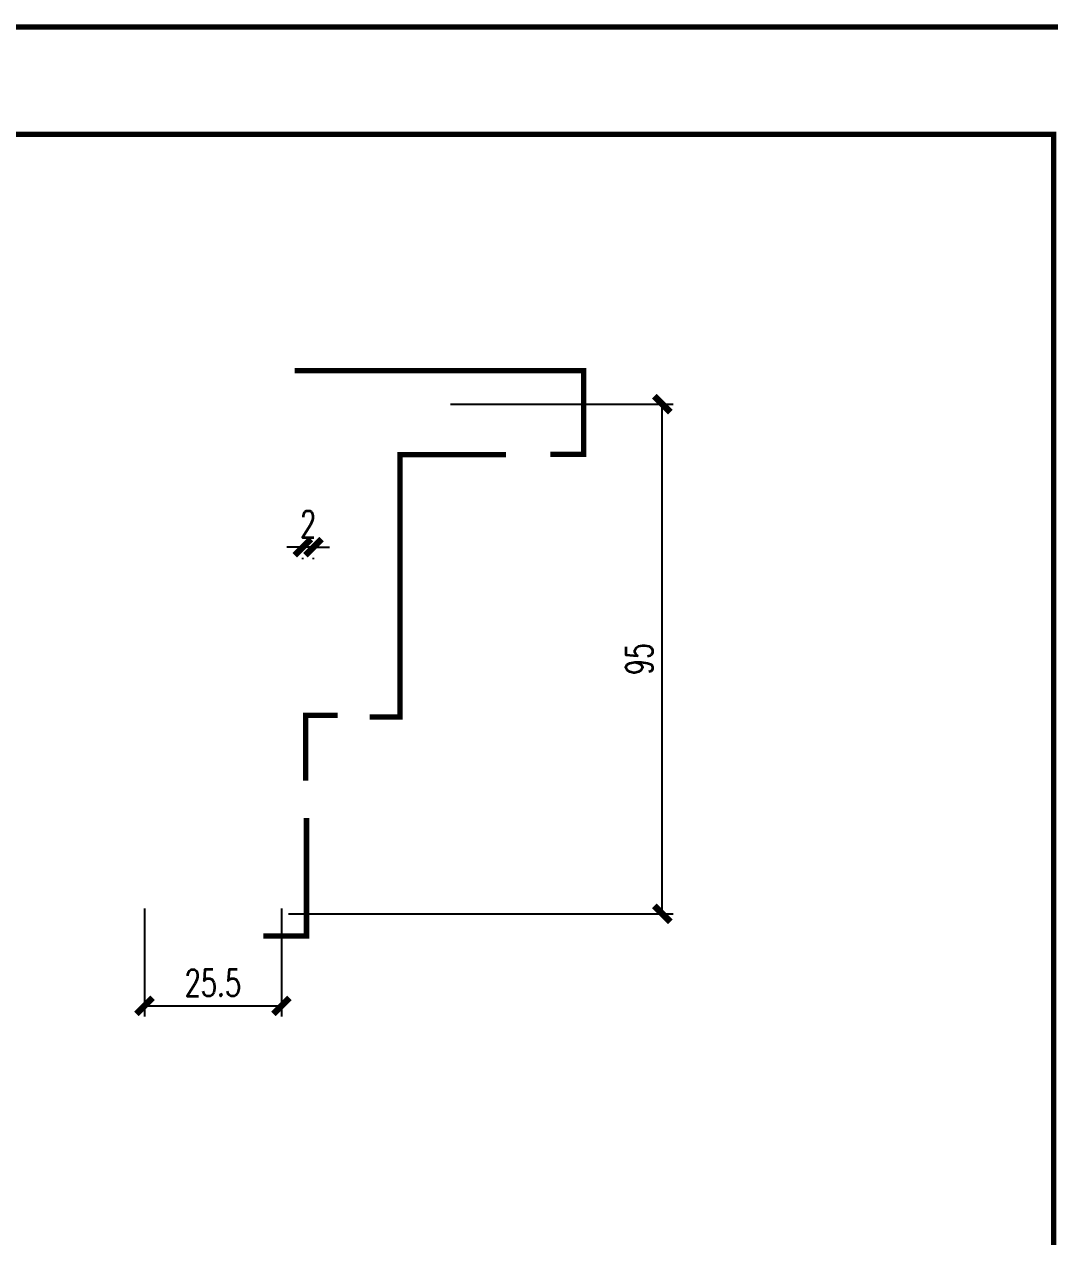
# Model space of a CAD drawing. Extents: x -51737 to 14768, y -80661 to -36245.
# Drawn here: x -50900.6 to -50709.5, y -80045.6 to -79819.6 of the extents above; entities that cross this region are included whole.
import ezdxf
from ezdxf.enums import TextEntityAlignment as Align

# ---------------------------------------------------------------- set-up
doc = ezdxf.new("R2010")
doc.units = 0
doc.linetypes.add('DASHED2', pattern=[9.525, 6.35, -3.175])
for name, color, linetype in [('0-cxFrame', 155, 'Continuous'), ('0-symbol', 71, 'Continuous'), ('0-细实线', 6, 'Continuous'), ('DIM', 173, 'Continuous')]:
    doc.layers.add(name, color=color, linetype=linetype)
doc.layers.add('0-cxText', color=131, linetype='Continuous', lineweight=25)
doc.styles.add('cx_tuming', font='simhei.ttf')
doc.styles.add('cx_tuqian1', font='')
doc.styles.add('DHTEXT-1', font='ROMANS.shx', dxfattribs={"width": 0.7, "bigfont": 'CHINESE.shx'})
doc.styles.add('黑体', font='simhei.ttf', dxfattribs={"height": 12})
doc.styles.get('cx_tuqian1').set_extended_font_data('SimSun')
doc.dimstyles.new('ZN2', dxfattribs={"dimscale": 2, "dimtxt": 2.5, "dimasz": 1.5, "dimexe": 1, "dimexo": 2, "dimgap": 0.9, "dimtad": 1, "dimdec": 1, "dimdsep": 46, "dimtxsty": 'DHTEXT-1', "dimblk": 'ARCHTICK', "dimcen": 2.5, "dimclrd": 173, "dimclre": 173, "dimclrt": 7, "dimazin": 2, "dimtfac": 1, "dimtdec": 1, "dimtix": 1, "dimtmove": 2, "dimatfit": 3, "dimfxl": 0, "dimtolj": 1, "dimtzin": 0, "dimarcsym": 0})

# ---------------------------------------------------------------- blocks, each defined once
blk = doc.blocks.new('TK22.A2 L(Dragon)')
at = {"layer": '0-cxFrame', "color": 7, "const_width": 0.5}
blk.add_lwpolyline([(0, 0), (-594, 0), (-594, 420), (0, 420)], close=True, dxfattribs=at)
at = {"layer": '0-cxFrame', "const_width": 0.5}
blk.add_lwpolyline([(-80, 10), (-574, 10), (-574, 410), (-80, 410)], close=True, dxfattribs=at)
at = {"style": '黑体', "flags": 4}
blk.add_attdef('图幅', text='', height=3.3, dxfattribs=at).set_placement((-40, 3), align=Align.RIGHT)
at = {"layer": '0-cxText', "flags": 4}
for tag, height, style, p in [('建设单位', 3.5, 'cx_tuming', (-45, 240)), ('项目名称', 3.5, 'cx_tuming', (-45, 210)), ('子项名称', 3.5, 'cx_tuming', (-45, 180)), ('工程编号', 3.3, 'cx_tuqian1', (-35, 165)), ('图名1', 3.5, 'cx_tuming', (-45, 87)), ('图名2', 3.5, 'cx_tuming', (-45, 79)), ('图名3', 3.5, 'cx_tuming', (-45, 71)), ('出图日期', 3.3, 'cx_tuqian1', (-39, 60)), ('专业', 3.3, 'cx_tuqian1', (-55, 52)), ('图号', 3.3, 'cx_tuqian1', (-55, 44)), ('版次', 3.3, 'cx_tuqian1', (-20, 44))]:
    blk.add_attdef(tag, text='', height=height, dxfattribs=dict(at, style=style)).set_placement(p, align=Align.MIDDLE)
at = {"layer": 'Defpoints', "color": 6, "flags": 4}
for tag, height, style, p in [('tufu', 3.3, '黑体', (-12, 12)), ('dwfname', 4, 'cx_tuqian1', (-80, 3))]:
    blk.add_attdef(tag, text='', height=height, dxfattribs=dict(at, style=style)).set_placement(p, align=Align.RIGHT)
blk = doc.blocks.new('_ArchTick')
at = {"color": 0, "linetype": 'ByBlock', "const_width": 0.4}
blk.add_lwpolyline([(-0.5, -0.5), (0.5, 0.5)], dxfattribs=at)
blk = doc.blocks.new('*D20')
at = {"layer": 'Defpoints', "color": 0, "ltscale": 20, "transparency": 16777216}
for p in [(-50878.18, -79980.44), (-50852.68, -79980.44), (-50852.68, -80002.59)]:
    blk.add_point(p, dxfattribs=at)
at = {"layer": 'DIM', "color": 173, "linetype": 'ByBlock', "lineweight": -2, "ltscale": 20, "transparency": 16777216}
for p, q in [((-50878.18, -79984.44), (-50878.18, -80004.59)), ((-50852.68, -79984.44), (-50852.68, -80004.59)), ((-50878.18, -80002.59), (-50852.68, -80002.59))]:
    blk.add_line(p, q, dxfattribs=at)
at = {"layer": 'DIM', "color": 173, "lineweight": -2, "ltscale": 20, "transparency": 16777216, "xscale": 3, "yscale": 3, "zscale": 3, "rotation": 180}
blk.add_blockref('_ArchTick', (-50878.18, -80002.59), dxfattribs=at)
at = {"layer": 'DIM', "color": 173, "lineweight": -2, "ltscale": 20, "transparency": 16777216, "xscale": 3, "yscale": 3, "zscale": 3}
blk.add_blockref('_ArchTick', (-50852.68, -80002.59), dxfattribs=at)
at = {"layer": 'DIM', "color": 7, "ltscale": 20, "transparency": 16777216, "insert": (-50865.43, -79998.29), "char_height": 5, "attachment_point": 5, "style": 'DHTEXT-1'}
blk.add_mtext('\\A1;25.5', dxfattribs=at)
blk = doc.blocks.new('*D21')
at = {"layer": 'Defpoints', "color": 0, "ltscale": 20, "transparency": 16777216}
for p in [(-50825.18, -79890.44), (-50781.67, -79890.44), (-50855.32, -79985.44)]:
    blk.add_point(p, dxfattribs=at)
at = {"layer": 'DIM', "color": 173, "linetype": 'ByBlock', "lineweight": -2, "ltscale": 20, "transparency": 16777216}
for p, q in [((-50821.18, -79890.44), (-50779.67, -79890.44)), ((-50781.67, -79985.44), (-50781.67, -79890.44)), ((-50851.32, -79985.44), (-50779.67, -79985.44))]:
    blk.add_line(p, q, dxfattribs=at)
at = {"layer": 'DIM', "color": 173, "lineweight": -2, "ltscale": 20, "transparency": 16777216, "xscale": 3, "yscale": 3, "zscale": 3}
for p, rotation in [((-50781.67, -79890.44), 90), ((-50781.67, -79985.44), 270)]:
    blk.add_blockref('_ArchTick', p, dxfattribs=dict(at, rotation=rotation))
at = {"layer": 'DIM', "color": 7, "ltscale": 20, "transparency": 16777216, "insert": (-50785.97, -79937.94), "char_height": 5, "attachment_point": 5, "rotation": 90, "style": 'DHTEXT-1'}
blk.add_mtext('\\A1;95', dxfattribs=at)
blk = doc.blocks.new('*D60')
at = {"layer": 'Defpoints', "color": 0, "ltscale": 20, "transparency": 16777216}
for p in [(-50848.68, -79915.34), (-50848.68, -79917.1), (-50846.68, -79915.34)]:
    blk.add_point(p, dxfattribs=at)
at = {"layer": 'DIM', "color": 173, "linetype": 'ByBlock', "lineweight": -2, "ltscale": 20, "transparency": 16777216}
for p, q in [((-50848.68, -79917.1), (-50851.68, -79917.1)), ((-50846.68, -79917.1), (-50848.68, -79917.1)), ((-50846.68, -79917.1), (-50843.68, -79917.1)), ((-50848.68, -79919.34), (-50848.68, -79919.1)), ((-50846.68, -79919.34), (-50846.68, -79919.1))]:
    blk.add_line(p, q, dxfattribs=at)
at = {"layer": 'DIM', "color": 173, "lineweight": -2, "ltscale": 20, "transparency": 16777216, "xscale": 3, "yscale": 3, "zscale": 3}
blk.add_blockref('_ArchTick', (-50848.68, -79917.1), dxfattribs=at)
at = {"layer": 'DIM', "color": 173, "lineweight": -2, "ltscale": 20, "transparency": 16777216, "xscale": 3, "yscale": 3, "zscale": 3, "rotation": 180}
blk.add_blockref('_ArchTick', (-50846.68, -79917.1), dxfattribs=at)
at = {"layer": 'DIM', "color": 7, "ltscale": 20, "transparency": 16777216, "insert": (-50847.68, -79912.8), "char_height": 5, "attachment_point": 5, "style": 'DHTEXT-1'}
blk.add_mtext('\\A1;2', dxfattribs=at)

msp = doc.modelspace()

# ---------------------------------------------------------------- linework, layer by layer
at = {"layer": '0-symbol'}
msp.add_line((-50709.71, -79840.13), (-50989.37, -79840.13), dxfattribs=at)
msp.add_lwpolyline([(-50708.71, -79840.13), (-51695.21, -79840.13), (-51696.21, -80640.13), (-50709.71, -80640.13)], close=True, dxfattribs=at)
at = {"layer": '0-细实线', "color": 3, "linetype": 'DASHED2', "ltscale": 0.5}
for points in [[(-50850.19, -79884.21, 1, 1, 0), (-50796.32, -79884.21, 1, 1, 0), (-50796.32, -79899.77, 1, 1, 0), (-50802.53, -79899.77, 0, 0, 0)], [(-50847.99, -79967.58, 1, 1, 0), (-50847.99, -79989.56, 1, 1, 0), (-50856.06, -79989.56, 0, 0, 0)]]:
    msp.add_lwpolyline(points, format="xyseb", dxfattribs=at)
at = {"layer": '0-细实线', "color": 3, "linetype": 'DASHED2', "ltscale": 0.5, "const_width": 1}
for points in [[(-50810.81, -79899.83), (-50830.57, -79899.83), (-50830.57, -79948.73), (-50836.21, -79948.73)], [(-50842.17, -79948.42), (-50848.13, -79948.42), (-50848.13, -79960.64)]]:
    msp.add_lwpolyline(points, dxfattribs=at)

# ---------------------------------------------------------------- block references
at = {"layer": '0-cxFrame', "xscale": 2, "yscale": 2, "zscale": 2}
msp.add_blockref('TK22.A2 L(Dragon)', (-50548.71, -80660.13), dxfattribs=at)

# ---------------------------------------------------------------- dimensions: what is measured, and where the dimension line sits
at = {"layer": 'DIM', "ltscale": 20}
dim = msp.add_linear_dim(base=(-50781.67, -79890.44), p1=(-50855.32, -79985.44), p2=(-50825.18, -79890.44), angle=90, dimstyle='ZN2', dxfattribs=at)
dim.commit()
dim.dimension.update_dxf_attribs({"geometry": '*D21', "text_midpoint": (-50785.97, -79937.94)})
for base, p1, p2, picture, middle in [((-50848.68, -79917.1), (-50846.68, -79915.34), (-50848.68, -79915.34), '*D60', (-50847.68, -79912.8)), ((-50852.68, -80002.59), (-50878.18, -79980.44), (-50852.68, -79980.44), '*D20', (-50865.43, -79998.29))]:
    dim = msp.add_linear_dim(base=base, p1=p1, p2=p2, dimstyle='ZN2', dxfattribs=at)
    dim.commit()
    dim.dimension.update_dxf_attribs({"geometry": picture, "text_midpoint": middle})

doc.saveas('drawing.dxf')
